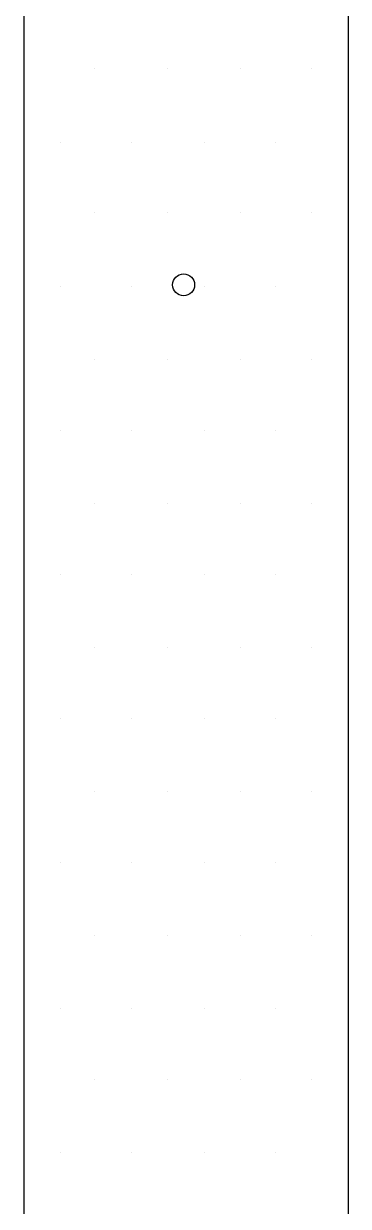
# Model space of a CAD drawing. Extents: x 4719 to 8938, y 1800 to 4482.
# Drawn here: x 6822.1 to 6878.4, y 3513.4 to 3718.5 of the extents above; entities that cross this region are included whole.
import ezdxf

# ---------------------------------------------------------------- set-up
doc = ezdxf.new("R2010")
doc.units = 0
doc.header["$LTSCALE"] = 10
doc.header["$MEASUREMENT"] = 0
doc.layers.add('G02-1-PRDXXXX-E-MRIO-01-P01-01$0$ANNOTATION', color=7, linetype='Continuous')

# ---------------------------------------------------------------- blocks, each defined once
blk = doc.blocks.new('G02-1-PRDXXXX-E-MRIO-01-P01-01$0$DV-54809-ZX-350-001')
at = {"layer": 'G02-1-PRDXXXX-E-MRIO-01-P01-01$0$ANNOTATION', "lineweight": 25}
for points in [[(2159.56, 1922.94), (2103.25, 1922.94), (2103.25, 1402.21), (2159.56, 1402.21)], [(2103.25, 1922.94), (2103.25, 1402.21), (2159.56, 1402.21), (2159.56, 1922.94)]]:
    blk.add_lwpolyline(points, close=True, dxfattribs=at)
for points in [[(2103.25, 1910.66), (2103.25, 1910.66)], [(2115.53, 1910.66), (2115.53, 1910.66)], [(2128.23, 1910.66), (2128.23, 1910.66)], [(2140.93, 1910.66), (2140.93, 1910.66)], [(2153.2, 1910.66), (2153.2, 1910.66)], [(2109.6, 1897.96), (2109.6, 1897.96)], [(2121.88, 1897.96), (2121.88, 1897.96)], [(2134.58, 1897.96), (2134.58, 1897.96)], [(2146.85, 1897.96), (2146.85, 1897.96)], [(2159.56, 1897.96), (2159.56, 1897.96)], [(2103.25, 1885.69), (2103.25, 1885.69)], [(2115.53, 1885.69), (2115.53, 1885.69)], [(2128.23, 1885.69), (2128.23, 1885.69)], [(2140.93, 1885.69), (2140.93, 1885.69)], [(2153.2, 1885.69), (2153.2, 1885.69)], [(2109.6, 1872.98), (2109.6, 1872.98)], [(2121.88, 1872.98), (2121.88, 1872.98)], [(2134.58, 1872.98), (2134.58, 1872.98)], [(2146.85, 1872.98), (2146.85, 1872.98)], [(2159.56, 1872.98), (2159.56, 1872.98)], [(2103.25, 1860.28), (2103.25, 1860.28)], [(2115.53, 1860.28), (2115.53, 1860.28)], [(2128.23, 1860.28), (2128.23, 1860.28)], [(2140.93, 1860.28), (2140.93, 1860.28)], [(2153.2, 1860.28), (2153.2, 1860.28)], [(2109.6, 1848.01), (2109.6, 1848.01)], [(2121.88, 1848.01), (2121.88, 1848.01)], [(2134.58, 1848.01), (2134.58, 1848.01)], [(2146.85, 1848.01), (2146.85, 1848.01)], [(2159.56, 1848.01), (2159.56, 1848.01)], [(2103.25, 1835.31), (2103.25, 1835.31)], [(2115.53, 1835.31), (2115.53, 1835.31)], [(2128.23, 1835.31), (2128.23, 1835.31)], [(2140.93, 1835.31), (2140.93, 1835.31)], [(2153.2, 1835.31), (2153.2, 1835.31)], [(2109.6, 1823.03), (2109.6, 1823.03)], [(2121.88, 1823.03), (2121.88, 1823.03)], [(2134.58, 1823.03), (2134.58, 1823.03)], [(2146.85, 1823.03), (2146.85, 1823.03)], [(2159.56, 1823.03), (2159.56, 1823.03)], [(2103.25, 1810.33), (2103.25, 1810.33)], [(2115.53, 1810.33), (2115.53, 1810.33)], [(2128.23, 1810.33), (2128.23, 1810.33)], [(2140.93, 1810.33), (2140.93, 1810.33)], [(2153.2, 1810.33), (2153.2, 1810.33)], [(2109.6, 1798.05), (2109.6, 1798.05)], [(2121.88, 1798.05), (2121.88, 1798.05)], [(2134.58, 1798.05), (2134.58, 1798.05)], [(2146.85, 1798.05), (2146.85, 1798.05)], [(2159.56, 1798.05), (2159.56, 1798.05)], [(2103.25, 1785.35), (2103.25, 1785.35)], [(2115.53, 1785.35), (2115.53, 1785.35)], [(2128.23, 1785.35), (2128.23, 1785.35)], [(2140.93, 1785.35), (2140.93, 1785.35)], [(2153.2, 1785.35), (2153.2, 1785.35)], [(2109.6, 1773.07), (2109.6, 1773.07)], [(2121.88, 1773.07), (2121.88, 1773.07)], [(2134.58, 1773.07), (2134.58, 1773.07)], [(2146.85, 1773.07), (2146.85, 1773.07)], [(2159.56, 1773.07), (2159.56, 1773.07)], [(2103.25, 1760.37), (2103.25, 1760.37)], [(2115.53, 1760.37), (2115.53, 1760.37)], [(2128.23, 1760.37), (2128.23, 1760.37)], [(2140.93, 1760.37), (2140.93, 1760.37)], [(2153.2, 1760.37), (2153.2, 1760.37)], [(2109.6, 1747.67), (2109.6, 1747.67)], [(2121.88, 1747.67), (2121.88, 1747.67)], [(2134.58, 1747.67), (2134.58, 1747.67)], [(2146.85, 1747.67), (2146.85, 1747.67)], [(2159.56, 1747.67), (2159.56, 1747.67)], [(2103.25, 1735.39), (2103.25, 1735.39)], [(2115.53, 1735.39), (2115.53, 1735.39)], [(2128.23, 1735.39), (2128.23, 1735.39)], [(2140.93, 1735.39), (2140.93, 1735.39)], [(2153.2, 1735.39), (2153.2, 1735.39)], [(2109.6, 1722.69), (2109.6, 1722.69)], [(2121.88, 1722.69), (2121.88, 1722.69)], [(2134.58, 1722.69), (2134.58, 1722.69)], [(2146.85, 1722.69), (2146.85, 1722.69)], [(2159.56, 1722.69), (2159.56, 1722.69)]]:
    blk.add_lwpolyline(points, dxfattribs=at)
blk.add_circle((2130.98, 1873.2), 1.91, dxfattribs=at)

msp = doc.modelspace()

# ---------------------------------------------------------------- block references
msp.add_blockref('G02-1-PRDXXXX-E-MRIO-01-P01-01$0$DV-54809-ZX-350-001', (4718.87, 1800))

doc.saveas('drawing.dxf')
